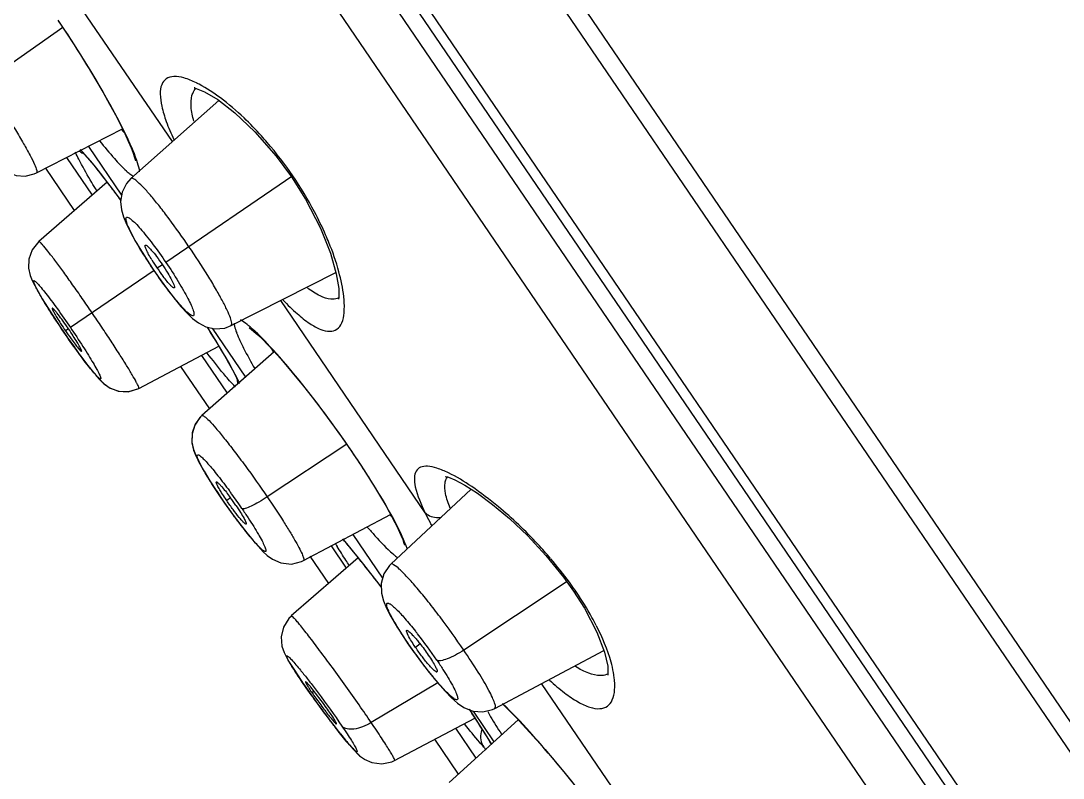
# Model space of a CAD drawing. Extents: x 0 to 1693, y 0 to 1240.
# Drawn here: x 1181.8 to 1199.37, y 635.29 to 648.04 of the extents above; entities that cross this region are included whole.
import ezdxf

# ---------------------------------------------------------------- set-up
doc = ezdxf.new("R2010")
doc.units = 0
doc.header["$LTSCALE"] = 14
doc.header["$MEASUREMENT"] = 0
doc.layers.add('DEF_LAYER_ASSEM_MEMBER', color=7, linetype='CONTINUOUS')

msp = doc.modelspace()

# ---------------------------------------------------------------- linework, layer by layer
at = {"layer": 'DEF_LAYER_ASSEM_MEMBER', "color": 9, "linetype": 'Continuous'}
for p, q in [((1211.183, 615.22), (1167.334, 679.564)), ((1211.873, 617.545), (1169.751, 679.357)), ((1170.559, 678.677), (1213.711, 615.369)), ((1209.948, 616.233), (1167.825, 678.045)), ((1167.388, 677.207), (1209.008, 616.133)), ((1184.353, 646.01), (1181.92, 649.581)), ((1182.508, 647.932), (1181.191, 647.01)), ((1182.937, 645.93), (1183.497, 645.108)), ((1186.382, 645.432), (1184.244, 643.975)), ((1184.045, 643.839), (1182.634, 642.878)), ((1184.186, 643.935), (1184.098, 643.876)), ((1188.613, 639.759), (1186.178, 643.332)), ((1182.523, 642.802), (1182.522, 642.802)), ((1182.601, 642.856), (1182.552, 642.822)), ((1185.026, 642.866), (1185.586, 642.044)), ((1187.292, 640.913), (1185.952, 640.024)), ((1187.376, 640.793), (1187.367, 640.799)), ((1185.176, 640.011), (1185.169, 640.016)), ((1185.332, 640.007), (1185.269, 639.962)), ((1187.393, 639.392), (1187.895, 638.655)), ((1187.579, 638.885), (1187.56, 638.909)), ((1191.007, 638.599), (1189.263, 637.445)), ((1191.115, 638.436), (1191.161, 638.42)), ((1188.318, 637.569), (1188.306, 637.579)), ((1188.528, 637.548), (1188.451, 637.489)), ((1186.531, 636.921), (1186.521, 636.934)), ((1188.824, 636.895), (1187.705, 636.223)), ((1192.495, 634.063), (1190.575, 636.88)), ((1186.742, 636.751), (1186.708, 636.724)), ((1189.421, 636.416), (1189.772, 635.9))]:
    msp.add_line(p, q, dxfattribs=at)
at = {"layer": 'DEF_LAYER_ASSEM_MEMBER', "color": 7, "linetype": 'Continuous'}
for p, q in [((1210.828, 615.435), (1167.405, 679.156)), ((1185.133, 646.705), (1183.655, 645.388)), ((1185.407, 646.495), (1185.744, 646.176)), ((1182.065, 645.484), (1183.512, 646.225)), ((1185.744, 646.176), (1186.103, 645.764)), ((1183.007, 645.11), (1182.575, 645.745)), ((1186.103, 645.764), (1186.358, 645.416)), ((1182.706, 644.85), (1182.22, 645.563)), ((1186.358, 645.416), (1186.596, 645.038)), ((1183.255, 645.324), (1182.1, 644.326)), ((1186.596, 645.038), (1186.847, 644.552)), ((1183.841, 644.145), (1183.967, 643.949)), ((1183.967, 643.949), (1184.042, 643.837)), ((1184.042, 643.837), (1184.118, 643.727)), ((1185.344, 642.91), (1187.11, 643.804)), ((1184.118, 643.727), (1184.254, 643.54)), ((1182.349, 643.062), (1182.463, 642.889)), ((1182.463, 642.889), (1182.522, 642.802)), ((1182.522, 642.802), (1182.582, 642.715)), ((1182.576, 642.723), (1182.701, 642.545)), ((1182.695, 642.553), (1182.812, 642.392)), ((1182.807, 642.4), (1182.912, 642.26)), ((1183.787, 641.852), (1185.138, 642.562)), ((1185.28, 641.774), (1184.848, 642.409)), ((1186.07, 642.471), (1184.851, 641.396)), ((1182.907, 642.267), (1182.999, 642.15)), ((1184.982, 641.511), (1184.496, 642.224)), ((1182.994, 642.156), (1183.072, 642.062)), ((1183.068, 642.067), (1183.137, 641.991)), ((1187.314, 640.876), (1187.367, 640.799)), ((1187.367, 640.799), (1187.401, 640.749)), ((1187.401, 640.749), (1187.528, 640.558)), ((1184.809, 640.594), (1184.889, 640.453)), ((1184.886, 640.458), (1184.986, 640.295)), ((1184.984, 640.298), (1185.102, 640.117)), ((1185.1, 640.119), (1185.169, 640.016)), ((1189.391, 640.153), (1188.033, 638.891)), ((1185.169, 640.016), (1185.234, 639.922)), ((1185.234, 639.922), (1185.363, 639.74)), ((1185.363, 639.74), (1185.49, 639.57)), ((1186.565, 638.951), (1188.029, 639.731)), ((1187.231, 639.306), (1187.31, 639.214)), ((1187.289, 638.827), (1187.034, 639.201)), ((1187.31, 639.214), (1187.576, 638.886)), ((1187.486, 638.997), (1186.356, 638.021)), ((1186.565, 638.951), (1186.564, 638.951)), ((1186.988, 638.567), (1186.675, 639.027)), ((1187.576, 638.886), (1187.872, 638.505)), ((1190.646, 639.04), (1190.944, 638.674)), ((1190.944, 638.674), (1191.115, 638.436)), ((1191.115, 638.436), (1191.298, 638.149)), ((1191.298, 638.149), (1191.508, 637.746)), ((1188.238, 637.682), (1188.306, 637.579)), ((1188.306, 637.579), (1188.389, 637.46)), ((1188.389, 637.46), (1188.537, 637.256)), ((1189.788, 636.461), (1191.626, 637.439)), ((1188.537, 637.256), (1188.683, 637.067)), ((1186.521, 636.934), (1186.562, 636.873)), ((1186.557, 636.88), (1186.667, 636.724)), ((1186.662, 636.731), (1186.777, 636.571)), ((1186.772, 636.578), (1186.888, 636.421)), ((1186.883, 636.426), (1186.995, 636.278)), ((1189.786, 636.462), (1189.787, 636.463)), ((1189.92, 636.531), (1189.955, 636.499)), ((1186.991, 636.283), (1187.096, 636.146)), ((1188.098, 635.586), (1189.452, 636.298)), ((1190.18, 636.271), (1189.017, 635.214)), ((1187.093, 636.15), (1187.188, 636.028)), ((1189.47, 635.626), (1189.128, 636.128)), ((1187.185, 636.032), (1187.27, 635.927)), ((1187.267, 635.93), (1187.34, 635.843)), ((1189.175, 635.357), (1188.776, 635.943)), ((1187.338, 635.846), (1187.4, 635.775)), ((1187.398, 635.777), (1187.454, 635.718)), ((1187.454, 635.718), (1187.51, 635.665))]:
    msp.add_line(p, q, dxfattribs=at)
for points in [[(1182.43, 648.044), (1182.491, 647.953), (1182.645, 647.72), (1182.794, 647.489), (1182.934, 647.263), (1183.065, 647.044), (1183.185, 646.837), (1183.294, 646.642), (1183.392, 646.461), (1183.476, 646.297), (1183.549, 646.149), (1183.609, 646.019), (1183.657, 645.907), (1183.693, 645.814), (1183.717, 645.742), (1183.73, 645.694), (1183.732, 645.687)], [(1184.729, 646.914), (1184.72, 646.913), (1184.752, 646.906), (1184.895, 646.849), (1185.118, 646.717), (1185.407, 646.495)], [(1180.966, 646.185), (1181.09, 646.012), (1181.202, 645.864), (1181.3, 645.742), (1181.388, 645.645), (1181.472, 645.566), (1181.578, 645.493), (1181.718, 645.44), (1181.872, 645.429), (1182.024, 645.465), (1182.065, 645.484)], [(1182.825, 645.838), (1182.825, 645.838), (1182.839, 645.825), (1182.869, 645.794), (1182.912, 645.748), (1182.965, 645.687), (1183.027, 645.613), (1183.097, 645.527), (1183.175, 645.428), (1183.261, 645.317), (1183.355, 645.193), (1183.457, 645.058), (1183.484, 645.021)], [(1183.655, 645.388), (1183.581, 645.306), (1183.505, 645.157), (1183.48, 645.001), (1183.495, 644.86), (1183.529, 644.742), (1183.578, 644.622), (1183.646, 644.485), (1183.734, 644.325), (1183.841, 644.145)], [(1186.847, 644.552), (1187.017, 644.128), (1187.115, 643.785), (1187.156, 643.534), (1187.158, 643.38), (1187.155, 643.357)], [(1182.1, 644.327), (1181.989, 644.189), (1181.933, 644.029), (1181.929, 643.876), (1181.957, 643.757), (1181.992, 643.671), (1182.035, 643.584), (1182.09, 643.484), (1182.161, 643.363), (1182.247, 643.222), (1182.349, 643.062)], [(1184.254, 643.54), (1184.381, 643.374), (1184.498, 643.234), (1184.601, 643.12), (1184.694, 643.031), (1184.791, 642.956), (1184.915, 642.891), (1185.068, 642.856), (1185.235, 642.869), (1185.344, 642.91)], [(1184.939, 642.885), (1185.012, 642.769), (1185.102, 642.621), (1185.183, 642.487), (1185.254, 642.366), (1185.314, 642.259), (1185.365, 642.167), (1185.405, 642.09), (1185.434, 642.03), (1185.452, 641.99), (1185.455, 641.982)], [(1185.651, 642.873), (1185.646, 642.875), (1185.648, 642.874), (1185.678, 642.852), (1185.728, 642.812), (1185.793, 642.754), (1185.871, 642.68), (1185.96, 642.589), (1186.061, 642.481), (1186.173, 642.357), (1186.294, 642.217), (1186.424, 642.061), (1186.562, 641.891), (1186.706, 641.707), (1186.855, 641.512), (1187.008, 641.307), (1187.161, 641.094), (1187.314, 640.876)], [(1183.133, 641.995), (1183.199, 641.931), (1183.297, 641.862), (1183.438, 641.807), (1183.607, 641.797), (1183.787, 641.852)], [(1183.137, 641.991), (1183.204, 641.927), (1183.305, 641.857), (1183.448, 641.804)], [(1183.448, 641.804), (1183.618, 641.798), (1183.787, 641.852)], [(1184.851, 641.396), (1184.827, 641.373), (1184.736, 641.248), (1184.686, 641.102), (1184.681, 640.949), (1184.708, 640.821), (1184.751, 640.712), (1184.812, 640.589)], [(1184.851, 641.396), (1184.818, 641.364), (1184.729, 641.235), (1184.684, 641.088), (1184.682, 640.938), (1184.711, 640.813), (1184.754, 640.706)], [(1187.528, 640.558), (1187.648, 640.373), (1187.759, 640.195), (1187.861, 640.026), (1187.953, 639.869), (1188.033, 639.724), (1188.102, 639.594), (1188.159, 639.479), (1188.203, 639.383), (1188.234, 639.305), (1188.254, 639.248), (1188.264, 639.215), (1188.264, 639.21)], [(1188.949, 640.37), (1188.952, 640.37), (1189.004, 640.357), (1189.115, 640.312), (1189.282, 640.223), (1189.495, 640.086), (1189.748, 639.899)], [(1189.748, 639.899), (1190.032, 639.661), (1190.336, 639.373), (1190.646, 639.04)], [(1185.49, 639.57), (1185.608, 639.418), (1185.712, 639.29), (1185.802, 639.187), (1185.878, 639.107), (1185.951, 639.04), (1186.038, 638.975), (1186.179, 638.912), (1186.36, 638.893), (1186.531, 638.936), (1186.564, 638.951)], [(1188.033, 638.891), (1188.01, 638.869), (1187.916, 638.73), (1187.87, 638.566), (1187.875, 638.405), (1187.911, 638.272), (1187.964, 638.148), (1188.034, 638.013), (1188.125, 637.858), (1188.238, 637.682)], [(1186.362, 638.016), (1186.318, 637.974), (1186.225, 637.829), (1186.187, 637.668), (1186.199, 637.513), (1186.235, 637.406), (1186.274, 637.326), (1186.322, 637.241), (1186.386, 637.138)], [(1191.508, 637.746), (1191.636, 637.412), (1191.69, 637.174), (1191.694, 637.039), (1191.692, 637.02)], [(1186.386, 637.138), (1186.47, 637.009), (1186.521, 636.934)], [(1188.683, 637.067), (1188.821, 636.898), (1188.948, 636.754), (1189.058, 636.641), (1189.157, 636.552), (1189.266, 636.477), (1189.415, 636.417), (1189.584, 636.403), (1189.746, 636.443), (1189.786, 636.462)], [(1189.354, 636.447), (1189.451, 636.301), (1189.536, 636.17), (1189.608, 636.055)], [(1189.955, 636.499), (1190.044, 636.411), (1190.144, 636.309), (1190.254, 636.193), (1190.372, 636.064), (1190.499, 635.922), (1190.634, 635.768), (1190.775, 635.602), (1190.921, 635.426), (1191.072, 635.241), (1191.226, 635.048), (1191.38, 634.85), (1191.534, 634.648), (1191.684, 634.446), (1191.83, 634.244), (1191.968, 634.047)], [(1189.608, 636.055), (1189.669, 635.956), (1189.718, 635.874), (1189.726, 635.859)], [(1187.453, 635.719), (1187.509, 635.666), (1187.588, 635.608)], [(1187.586, 635.609), (1187.716, 635.55), (1187.88, 635.528), (1188.05, 635.563), (1188.098, 635.586)]]:
    msp.add_lwpolyline(points, dxfattribs=at)
at = {"layer": 'DEF_LAYER_ASSEM_MEMBER', "color": 9, "linetype": 'Continuous'}
for centre, radius, start, end in [((1183.97, 645.394), 1.788, 63.2851, 63.8955), ((1183.922, 645.298), 1.896, 62.2279, 63.2808), ((1185.714, 648.254), 3.014, 222.663, 223.8617), ((1181.333, 642.008), 6.101, 34.14, 40.7976), ((1183.023, 646.169), 0.398, 233.1708, 242.5811), ((1184.397, 646.423), 1.222, 227.822, 229.7879), ((1184.263, 646.265), 1.014, 229.836, 230.2719), ((1181.367, 641.997), 6.079, 27.7364, 34.41), ((1185.343, 643.189), 1.91, 5.4508, 6.3553), ((1185.437, 643.198), 1.816, 4.9263, 5.4476), ((1186.611, 643.234), 1.256, 199.0543, 200.7643), ((1188.714, 643.754), 2.959, 204.6546, 205.8623), ((1185.84, 642.037), 0.398, 185.9578, 195.3874), ((1177.209, 634.175), 10.056, 35.9395, 36.291), ((1176.903, 633.952), 10.435, 34.2755, 35.9422), ((1190.172, 641.947), 3.097, 226.0895, 226.7909), ((1193.838, 643.326), 7.88, 211.2015, 211.6428), ((1162.969, 619.454), 31.356, 37.4328, 38.2924), ((1186.428, 635.21), 5.719, 34.1424, 34.5313), ((1182.558, 633.069), 7.534, 38.1196, 38.5698), ((1181.916, 632.569), 8.347, 34.3136, 38.1009), ((1194.641, 641.878), 7.652, 214.154, 214.2734), ((1190.171, 636.776), 1.641, 9.1491, 10.2778), ((1190.297, 636.796), 1.513, 7.3217, 9.1586), ((1171.086, 624.23), 21.978, 33.5597, 33.7159), ((1194.039, 639.693), 5.897, 221.1842, 221.7542), ((1185.022, 633.094), 5.461, 30.4025, 30.6147)]:
    msp.add_arc(centre, radius, start, end, dxfattribs=at)
at = {"layer": 'DEF_LAYER_ASSEM_MEMBER', "color": 7, "linetype": 'Continuous'}
for centre, radius, start, end in [((1186.865, 645.765), 3.35, 211.4573, 214.3137), ((1186.864, 645.758), 3.345, 214.231, 217.1201), ((1187.33, 646.079), 5.783, 212.802, 214.2767), ((1187.314, 646.067), 5.762, 214.2709, 215.8978), ((1174.236, 637.193), 10.101, 34.0891, 34.3407), ((1176.313, 638.592), 7.598, 33.0519, 34.1306), ((1181.806, 637.415), 4.378, 34.2967, 36.4454)]:
    msp.add_arc(centre, radius, start, end, dxfattribs=at)
at = {"layer": 'DEF_LAYER_ASSEM_MEMBER', "color": 9, "linetype": 'Continuous'}
for points, start_tangent, end_tangent in [([(1226.238, 632.363), (1224.242, 635.315), (1222.022, 638.704), (1219.601, 642.464), (1216.919, 646.469), (1213.958, 650.606), (1210.752, 654.791), (1207.382, 658.971), (1203.935, 663.101), (1197.067, 670.973), (1190.636, 677.945), (1181.141, 687.88)], (-0.544815, 0.838556), (-0.694865, 0.71914)), ([(1189.847, 680.916), (1199.323, 670.963), (1208.296, 660.578), (1212.593, 655.232), (1216.715, 649.75), (1220.593, 644.083), (1224.207, 638.239)], (0.70516, -0.709048), (0.509047, -0.860738)), ([(1183.753, 645.691), (1183.569, 646.125), (1183.265, 646.704), (1182.428, 648.054)], (-0.324383, 0.945926), (-0.562885, 0.826535)), ([(1181.191, 647.01), (1181.547, 646.467), (1181.707, 646.209), (1181.845, 645.975), (1181.954, 645.778), (1182.029, 645.626), (1182.067, 645.525), (1182.071, 645.497), (1182.065, 645.484)], (0.563198, -0.826322), (-0.889601, -0.456739)), ([(1184.757, 647), (1184.547, 647.082), (1184.376, 647.105), (1184.25, 647.067), (1184.173, 646.969), (1184.148, 646.813), (1184.174, 646.605), (1184.25, 646.349), (1184.375, 646.048)], (-0.89801, 0.439975), (0.420288, -0.907391)), ([(1185.561, 646.408), (1185.163, 646.746), (1184.805, 646.975)], (-0.723808, 0.690001), (-0.884861, 0.465856)), ([(1184.683, 646.785), (1184.695, 646.822), (1184.755, 646.911)], (0.26672, 0.963774), (0.731923, 0.681387)), ([(1184.716, 646.354), (1184.669, 646.598), (1184.683, 646.785)], (-0.273499, 0.961872), (0.26672, 0.963774)), ([(1185.95, 645.997), (1185.853, 646.106), (1185.561, 646.408)], (-0.652002, 0.758217), (-0.723808, 0.690001)), ([(1183.127, 646.023), (1183.377, 645.723), (1183.577, 645.517)], (0.621742, -0.783222), (0.741652, -0.670785)), ([(1182.8, 645.668), (1182.776, 645.714), (1182.721, 645.83)], (-0.464593, 0.885525), (-0.395079, 0.918647)), ([(1182.938, 645.725), (1182.898, 645.77), (1182.799, 645.877)], (-0.648736, 0.761013), (-0.706724, 0.70749)), ([(1183.077, 645.183), (1182.994, 645.322), (1182.8, 645.668)], (-0.516722, 0.856153), (-0.464593, 0.885525)), ([(1183.482, 645.026), (1183.325, 645.236), (1182.938, 645.725)], (-0.594455, 0.804129), (-0.648736, 0.761013)), ([(1183.801, 645.499), (1183.796, 645.538), (1183.753, 645.691)], (-0.098955, 0.995092), (-0.324383, 0.945926)), ([(1183.615, 645.485), (1183.638, 645.466), (1183.698, 645.426)], (0.769111, -0.639115), (0.874263, -0.485452)), ([(1184.632, 644.24), (1184.297, 644.71), (1184.14, 644.915), (1183.997, 645.09), (1183.872, 645.23), (1183.77, 645.329), (1183.696, 645.384), (1183.655, 645.388)], (-0.562882, 0.826537), (-0.759969, -0.649959)), ([(1184.045, 643.839), (1183.835, 644.163), (1183.746, 644.313), (1183.673, 644.447), (1183.618, 644.561), (1183.583, 644.649), (1183.574, 644.682), (1183.57, 644.708), (1183.579, 644.737), (1183.609, 644.733), (1183.66, 644.698), (1183.73, 644.634), (1183.815, 644.541), (1183.912, 644.424), (1184.019, 644.288), (1184.244, 643.975)], (-0.563141, 0.826361), (0.563138, -0.826363)), ([(1186.99, 644.311), (1186.936, 644.437), (1186.749, 644.825)], (-0.377339, 0.926075), (-0.467365, 0.884064)), ([(1183, 643.127), (1182.834, 643.368), (1182.672, 643.599), (1182.521, 643.81), (1182.386, 643.993), (1182.273, 644.14), (1182.186, 644.247), (1182.153, 644.284), (1182.128, 644.31), (1182.11, 644.325), (1182.1, 644.327)], (-0.562511, 0.82679), (-0.761827, -0.647781)), ([(1185.343, 642.91), (1185.354, 642.95), (1185.331, 643.039), (1185.276, 643.17), (1185.191, 643.337), (1185.081, 643.534), (1184.948, 643.756), (1184.632, 644.24)], (0.885003, 0.465586), (-0.563776, 0.825928)), ([(1187.241, 643.401), (1187.158, 643.818), (1186.99, 644.311)], (-0.11061, 0.993864), (-0.377339, 0.926075)), ([(1184.244, 643.975), (1184.453, 643.652), (1184.541, 643.502), (1184.614, 643.369), (1184.669, 643.256), (1184.704, 643.167), (1184.717, 643.107), (1184.709, 643.077), (1184.68, 643.08), (1184.657, 643.093), (1184.629, 643.114), (1184.56, 643.178), (1184.475, 643.271), (1184.377, 643.388), (1184.269, 643.526), (1184.045, 643.839)], (0.563138, -0.826363), (-0.563141, 0.826361)), ([(1182.523, 642.802), (1182.311, 643.122), (1182.219, 643.268), (1182.142, 643.398), (1182.08, 643.506), (1182.038, 643.589), (1182.016, 643.644), (1182.015, 643.667), (1182.023, 643.667), (1182.036, 643.659), (1182.055, 643.643), (1182.079, 643.62), (1182.14, 643.55), (1182.219, 643.453), (1182.311, 643.333), (1182.414, 643.193), (1182.634, 642.878)], (-0.563138, 0.826363), (0.56314, -0.826362)), ([(1187.024, 643.356), (1186.842, 643.411), (1186.63, 643.545)], (-0.995654, 0.093129), (-0.795194, 0.606355)), ([(1186.221, 643.339), (1186.456, 643.112), (1186.668, 642.946), (1186.852, 642.846), (1187.006, 642.814), (1187.126, 642.851), (1187.207, 642.956), (1187.247, 643.126), (1187.246, 643.354)], (0.691238, -0.722627), (-0.085846, 0.996308)), ([(1187.164, 643.377), (1187.132, 643.365), (1187.024, 643.356)], (-0.902351, -0.431002), (-0.995654, 0.093129)), ([(1183.787, 641.852), (1183.789, 641.861), (1183.782, 641.883), (1183.767, 641.916), (1183.745, 641.96), (1183.677, 642.08), (1183.581, 642.239), (1183.46, 642.432), (1183.319, 642.65), (1183.164, 642.885), (1183, 643.127)], (0.881899, 0.471439), (-0.563297, 0.826255)), ([(1185.393, 642.954), (1185.396, 642.928), (1185.423, 642.824)], (0.058449, -0.99829), (0.325834, -0.945427)), ([(1185.661, 642.891), (1185.614, 642.929), (1185.5, 643.006)], (-0.762135, 0.647418), (-0.892551, 0.450947)), ([(1182.634, 642.878), (1182.846, 642.558), (1182.939, 642.411), (1183.017, 642.281), (1183.079, 642.173), (1183.121, 642.09), (1183.135, 642.059), (1183.143, 642.036), (1183.145, 642.021), (1183.142, 642.013), (1183.12, 642.023), (1183.078, 642.063), (1183.016, 642.133), (1182.937, 642.23), (1182.845, 642.35), (1182.743, 642.489), (1182.523, 642.802)], (0.56314, -0.826362), (-0.563138, 0.826363)), ([(1185.393, 642.122), (1185.307, 642.277), (1184.943, 642.882)], (-0.471565, 0.881831), (-0.531003, 0.84737)), ([(1185.436, 642.789), (1185.554, 642.528), (1185.741, 642.187)], (0.353903, -0.935282), (0.501665, -0.865062)), ([(1187.376, 640.793), (1186.426, 642.067), (1185.997, 642.561), (1185.661, 642.891)], (-0.562997, 0.826459), (-0.762135, 0.647418)), ([(1185.294, 642.009), (1185.219, 642.097), (1184.941, 642.448)], (-0.655117, 0.755527), (-0.607851, 0.794051)), ([(1185.486, 641.935), (1185.468, 641.975), (1185.393, 642.122)], (-0.400065, 0.916487), (-0.471565, 0.881831)), ([(1185.414, 641.878), (1185.388, 641.905), (1185.294, 642.009)], (-0.710623, 0.703573), (-0.655117, 0.755527)), ([(1184.851, 641.396), (1184.866, 641.396), (1184.891, 641.382), (1184.97, 641.31), (1185.085, 641.184), (1185.228, 641.011), (1185.395, 640.797), (1185.577, 640.554), (1185.952, 640.024)], (0.75112, 0.660166), (0.562988, -0.826465)), ([(1185.176, 640.011), (1184.998, 640.282), (1184.923, 640.403), (1184.862, 640.509), (1184.815, 640.598), (1184.784, 640.666), (1184.771, 640.712), (1184.775, 640.734), (1184.783, 640.736), (1184.796, 640.732), (1184.813, 640.721), (1184.833, 640.705), (1184.887, 640.655), (1184.953, 640.582), (1185.032, 640.491), (1185.12, 640.382), (1185.315, 640.127)], (-0.563137, 0.826364), (0.591892, -0.806017)), ([(1188.202, 639.412), (1187.864, 640.032), (1187.376, 640.793)], (-0.428651, 0.90347), (-0.562973, 0.826475)), ([(1189.006, 640.429), (1188.812, 640.508), (1188.653, 640.54), (1188.536, 640.524), (1188.461, 640.461), (1188.432, 640.351), (1188.447, 640.197), (1188.613, 639.759)], (-0.900703, 0.434436), (0.439028, -0.898473)), ([(1188.948, 640.264), (1188.955, 640.294), (1188.994, 640.367)], (0.171271, 0.985224), (0.661006, 0.750381)), ([(1189.847, 639.859), (1189.398, 640.199), (1189.006, 640.429)], (-0.76875, 0.63955), (-0.900703, 0.434436)), ([(1189.035, 639.837), (1188.957, 640.082), (1188.948, 640.264)], (-0.378958, 0.925414), (0.171271, 0.985224)), ([(1185.526, 639.829), (1185.63, 639.672), (1185.724, 639.525), (1185.802, 639.394), (1185.864, 639.283), (1185.906, 639.196), (1185.927, 639.137), (1185.929, 639.118), (1185.926, 639.107), (1185.917, 639.104), (1185.903, 639.109), (1185.883, 639.121), (1185.859, 639.141), (1185.795, 639.204), (1185.714, 639.294), (1185.619, 639.409), (1185.513, 639.543), (1185.401, 639.692), (1185.176, 640.011)], (0.563138, -0.826363), (-0.563137, 0.826364)), ([(1185.952, 640.024), (1185.812, 639.937), (1185.678, 639.867), (1185.578, 639.83), (1185.526, 639.829)], (-0.833367, -0.552721), (-0.88727, 0.46125)), ([(1185.952, 640.024), (1186.223, 639.613), (1186.336, 639.432), (1186.43, 639.273), (1186.501, 639.142), (1186.548, 639.044), (1186.569, 638.979), (1186.565, 638.951)], (0.563198, -0.826322), (-0.882527, -0.470262)), ([(1190.728, 638.986), (1190.512, 639.228), (1189.847, 639.859)], (-0.647853, 0.761765), (-0.76875, 0.63955)), ([(1188.613, 639.759), (1188.663, 639.721), (1188.889, 639.682)], (0.70923, -0.704977), (0.992935, 0.118663)), ([(1188.725, 639.542), (1188.695, 639.598), (1188.613, 639.759)], (-0.477449, 0.87866), (-0.440335, 0.897834)), ([(1187.644, 639.51), (1187.765, 639.372), (1188.072, 639.064)], (0.654618, -0.75596), (0.752356, -0.658757)), ([(1188.313, 639.142), (1188.293, 639.2), (1188.202, 639.412)], (-0.30565, 0.952144), (-0.428651, 0.90347)), ([(1187.56, 638.909), (1187.467, 639.025), (1187.224, 639.318)], (-0.621394, 0.783498), (-0.650672, 0.759359)), ([(1187.335, 638.87), (1187.277, 638.958), (1187.129, 639.192)], (-0.54929, 0.835632), (-0.52452, 0.851398)), ([(1188.072, 639.064), (1188.09, 639.048), (1188.141, 639.006)], (0.752356, -0.658757), (0.791655, -0.610969)), ([(1189.263, 637.445), (1188.864, 638.002), (1188.664, 638.26), (1188.477, 638.488), (1188.311, 638.675), (1188.176, 638.81), (1188.082, 638.883), (1188.033, 638.891)], (-0.562873, 0.826543), (-0.735937, -0.67705)), ([(1191.139, 638.452), (1191.043, 638.587), (1190.729, 638.984)], (-0.566849, 0.823822), (-0.650211, 0.759754)), ([(1191.497, 637.857), (1191.424, 637.995), (1191.161, 638.42)], (-0.452098, 0.891968), (-0.564929, 0.825139)), ([(1188.309, 637.582), (1188.154, 637.821), (1188.09, 637.928), (1188.038, 638.022), (1188, 638.1), (1187.975, 638.163), (1187.965, 638.207), (1187.969, 638.231), (1187.977, 638.236), (1187.988, 638.236), (1188.003, 638.231), (1188.021, 638.221), (1188.067, 638.186), (1188.126, 638.133), (1188.195, 638.062), (1188.273, 637.976), (1188.448, 637.766)], (-0.561418, 0.827533), (0.623497, -0.781825)), ([(1187.705, 636.223), (1187.5, 636.52), (1187.276, 636.836), (1187.05, 637.149), (1186.835, 637.439), (1186.648, 637.686), (1186.567, 637.788), (1186.498, 637.873), (1186.443, 637.94), (1186.401, 637.985), (1186.374, 638.011), (1186.362, 638.016)], (-0.562414, 0.826856), (-0.765312, -0.64366)), ([(1191.786, 637.069), (1191.746, 637.242), (1191.498, 637.855)], (-0.178321, 0.983972), (-0.45549, 0.890241)), ([(1188.811, 637.274), (1188.913, 637.12), (1189.001, 636.978), (1189.071, 636.854), (1189.123, 636.752), (1189.141, 636.71), (1189.153, 636.675), (1189.16, 636.647), (1189.161, 636.626), (1189.157, 636.613), (1189.147, 636.608), (1189.131, 636.61), (1189.11, 636.62), (1189.052, 636.664), (1188.975, 636.736), (1188.882, 636.836), (1188.777, 636.957), (1188.664, 637.097), (1188.546, 637.25), (1188.318, 637.569)], (0.563138, -0.826363), (-0.563141, 0.826361)), ([(1186.399, 637.121), (1186.338, 637.22), (1186.315, 637.259), (1186.298, 637.292), (1186.286, 637.318), (1186.279, 637.336), (1186.278, 637.347), (1186.283, 637.35), (1186.294, 637.345), (1186.31, 637.333), (1186.331, 637.313), (1186.358, 637.285), (1186.511, 637.107)], (-0.536768, 0.84373), (0.631802, -0.77513)), ([(1189.263, 637.445), (1189.122, 637.36), (1188.983, 637.296), (1188.874, 637.266), (1188.811, 637.274)], (-0.833964, -0.551819), (-0.858195, 0.513324)), ([(1189.787, 636.463), (1189.797, 636.493), (1189.783, 636.556), (1189.746, 636.647), (1189.687, 636.764), (1189.509, 637.07), (1189.263, 637.445)], (0.834626, 0.550817), (-0.563799, 0.825912)), ([(1191.564, 637.015), (1191.372, 637.054), (1191.146, 637.166)], (-0.999998, 0.001789), (-0.850797, 0.525495)), ([(1186.531, 636.921), (1186.494, 636.975), (1186.399, 637.121)], (-0.563138, 0.826363), (-0.536768, 0.84373)), ([(1186.511, 637.107), (1186.549, 637.061), (1186.672, 636.904)], (0.631802, -0.77513), (0.611382, -0.791335)), ([(1190.71, 636.937), (1190.962, 636.725), (1191.191, 636.572), (1191.391, 636.482), (1191.557, 636.458), (1191.684, 636.5), (1191.767, 636.606), (1191.806, 636.771), (1191.798, 636.989)], (0.738187, -0.674597), (-0.127173, 0.991881)), ([(1191.7, 637.045), (1191.669, 637.032), (1191.564, 637.015)], (-0.893105, -0.449848), (-0.999998, 0.001789)), ([(1187.209, 636.165), (1187.298, 636.033), (1187.37, 635.919), (1187.424, 635.83), (1187.442, 635.796), (1187.456, 635.768), (1187.463, 635.749), (1187.465, 635.736), (1187.461, 635.732), (1187.451, 635.736), (1187.436, 635.747), (1187.416, 635.766), (1187.39, 635.792), (1187.359, 635.826), (1187.283, 635.913), (1187.192, 636.025), (1187.089, 636.156), (1186.977, 636.302), (1186.745, 636.617), (1186.531, 636.921)], (0.56314, -0.826362), (-0.563138, 0.826363)), ([(1186.672, 636.904), (1186.809, 636.724), (1187.209, 636.165)], (0.611382, -0.791335), (0.56314, -0.826362)), ([(1192.011, 633.991), (1190.927, 635.425), (1190.375, 636.067), (1189.917, 636.546)], (-0.564729, 0.825276), (-0.721428, 0.69249)), ([(1189.721, 635.875), (1189.657, 635.981), (1189.401, 636.379)], (-0.50924, 0.860624), (-0.552793, 0.833319)), ([(1189.667, 636.408), (1189.716, 636.323), (1189.898, 636.03)], (0.490806, -0.871269), (0.541036, -0.840999)), ([(1187.705, 636.223), (1187.559, 636.151), (1187.41, 636.114), (1187.209, 636.165)], (-0.857088, -0.51517), (-0.667877, 0.744272)), ([(1188.098, 635.586), (1188.097, 635.6), (1188.082, 635.635), (1188.051, 635.69), (1188.006, 635.764), (1187.948, 635.857), (1187.878, 635.965), (1187.705, 636.223)], (0.87797, 0.478715), (-0.563321, 0.826238)), ([(1189.601, 635.809), (1189.531, 635.891), (1189.28, 636.197)], (-0.657047, 0.75385), (-0.624724, 0.780846)), ([(1189.567, 636.113), (1189.555, 636.069), (1189.551, 635.935)], (-0.322996, -0.9464), (0.164188, -0.986429)), ([(1189.551, 635.935), (1189.601, 635.809)], (0.164188, -0.986429), (0.571766, -0.820417))]:
    msp.add_spline(points, degree=3, dxfattribs=dict(at, start_tangent=start_tangent, end_tangent=end_tangent))
at = {"layer": 'DEF_LAYER_ASSEM_MEMBER', "color": 7, "linetype": 'Continuous'}
for points, start_tangent, end_tangent in [([(1189.847, 680.916), (1198.586, 671.594), (1208.195, 660.503), (1212.887, 654.703), (1217.188, 648.904), (1220.94, 643.297), (1224.207, 638.239)], (0.691503, -0.722374), (0.549193, -0.835696)), ([(1224.825, 638.671), (1216.895, 649.794), (1208.502, 660.571), (1199.613, 670.943), (1190.279, 680.917)], (-0.561047, 0.827784), (-0.698001, 0.716097)), ([(1184.008, 644.016), (1183.953, 644.11), (1183.915, 644.186), (1183.895, 644.239), (1183.896, 644.264)], (-0.521384, 0.853322), (0.748107, 0.663578)), ([(1183.896, 644.264), (1183.909, 644.264), (1183.931, 644.249), (1183.998, 644.182), (1184.087, 644.072), (1184.186, 643.935)], (0.748107, 0.663578), (0.563138, -0.826363)), ([(1184.186, 643.935), (1184.276, 643.794), (1184.346, 643.67), (1184.384, 643.583), (1184.39, 643.558), (1184.386, 643.546)], (0.563138, -0.826363), (-0.891221, -0.453569)), ([(1184.386, 643.546), (1184.362, 643.554), (1184.32, 643.591), (1184.264, 643.655), (1184.197, 643.739)], (-0.891221, -0.453569), (-0.603955, 0.797019)), ([(1182.329, 643.202), (1182.329, 643.195), (1182.334, 643.179), (1182.345, 643.156), (1182.361, 643.125), (1182.407, 643.046), (1182.47, 642.946)], (-0.772758, -0.634701), (0.541683, -0.840583)), ([(1182.577, 642.891), (1182.487, 643.017), (1182.409, 643.121), (1182.378, 643.159), (1182.354, 643.185), (1182.337, 643.2), (1182.329, 643.202)], (-0.572914, 0.819615), (-0.772758, -0.634701)), ([(1182.646, 642.688), (1182.713, 642.598), (1182.767, 642.53), (1182.789, 642.505), (1182.806, 642.488), (1182.818, 642.478), (1182.824, 642.476)], (0.586521, -0.809934), (0.877032, 0.480432)), ([(1182.824, 642.476), (1182.825, 642.482), (1182.82, 642.498), (1182.809, 642.521), (1182.793, 642.552), (1182.746, 642.633), (1182.681, 642.735)], (0.877032, 0.480432), (-0.544759, 0.838593)), ([(1185.119, 640.203), (1185.096, 640.254), (1185.093, 640.27), (1185.094, 640.277)], (-0.461947, 0.886908), (0.749996, 0.661443)), ([(1185.094, 640.277), (1185.115, 640.269), (1185.157, 640.228)], (0.749996, 0.661443), (0.681, -0.732283)), ([(1185.182, 640.096), (1185.163, 640.126), (1185.119, 640.203)], (-0.527223, 0.849727), (-0.461947, 0.886908)), ([(1185.157, 640.228), (1185.193, 640.188), (1185.328, 640.016)], (0.681, -0.732283), (0.593727, -0.804666)), ([(1185.269, 639.962), (1185.246, 639.997), (1185.182, 640.096)], (-0.563137, 0.826364), (-0.527223, 0.849727)), ([(1185.595, 639.567), (1185.581, 639.572), (1185.557, 639.593), (1185.522, 639.629), (1185.479, 639.679), (1185.377, 639.81), (1185.269, 639.962)], (-0.882496, -0.47032), (-0.563137, 0.826364)), ([(1185.423, 639.882), (1185.501, 639.763), (1185.56, 639.663), (1185.592, 639.595), (1185.597, 639.576), (1185.595, 639.567)], (0.563138, -0.826363), (-0.882496, -0.47032)), ([(1188.298, 637.77), (1188.299, 637.774), (1188.301, 637.776)], (0.123496, 0.992345), (0.734627, 0.678471)), ([(1188.368, 637.617), (1188.315, 637.717), (1188.302, 637.75), (1188.298, 637.77)], (-0.514387, 0.857558), (0.123496, 0.992345)), ([(1188.301, 637.776), (1188.314, 637.776), (1188.339, 637.759), (1188.415, 637.684)], (0.734627, 0.678471), (0.671977, -0.740572)), ([(1188.415, 637.684), (1188.429, 637.669), (1188.471, 637.619)], (0.671977, -0.740572), (0.640357, -0.768078)), ([(1188.451, 637.489), (1188.428, 637.523), (1188.368, 637.617)], (-0.563141, 0.826361), (-0.514387, 0.857558)), ([(1188.812, 637.074), (1188.796, 637.077), (1188.767, 637.099), (1188.727, 637.138), (1188.678, 637.191), (1188.566, 637.33), (1188.451, 637.489)], (-0.881784, -0.471653), (-0.563141, 0.826361)), ([(1188.471, 637.619), (1188.52, 637.56), (1188.666, 637.36)], (0.640357, -0.768078), (0.563138, -0.826363)), ([(1188.666, 637.36), (1188.737, 637.251), (1188.788, 637.161), (1188.814, 637.1), (1188.812, 637.074)], (0.563138, -0.826363), (-0.881784, -0.471653)), ([(1186.599, 636.91), (1186.599, 636.903), (1186.606, 636.887)], (-0.738724, -0.674008), (0.441972, -0.897029)), ([(1186.687, 636.82), (1186.652, 636.861), (1186.625, 636.891), (1186.607, 636.907), (1186.599, 636.91)], (-0.638037, 0.770006), (-0.738724, -0.674008)), ([(1186.606, 636.887), (1186.613, 636.874), (1186.645, 636.82)], (0.441972, -0.897029), (0.531175, -0.847262)), ([(1186.645, 636.82), (1186.658, 636.798), (1186.708, 636.724)], (0.531175, -0.847262), (0.563138, -0.826363)), ([(1186.986, 636.421), (1186.91, 636.528), (1186.687, 636.82)], (-0.573376, 0.819292), (-0.638037, 0.770006)), ([(1186.708, 636.724), (1186.836, 636.543), (1186.904, 636.451), (1186.969, 636.367), (1187.027, 636.295), (1187.073, 636.241), (1187.104, 636.209), (1187.114, 636.201), (1187.119, 636.2)], (0.563138, -0.826363), (0.900036, 0.435816)), ([(1187.119, 636.2), (1187.12, 636.205), (1187.115, 636.218), (1187.104, 636.238), (1187.089, 636.265), (1187.044, 636.336), (1186.986, 636.421)], (0.900036, 0.435816), (-0.564216, 0.825627))]:
    msp.add_spline(points, degree=3, dxfattribs=dict(at, start_tangent=start_tangent, end_tangent=end_tangent))

doc.saveas('drawing.dxf')
